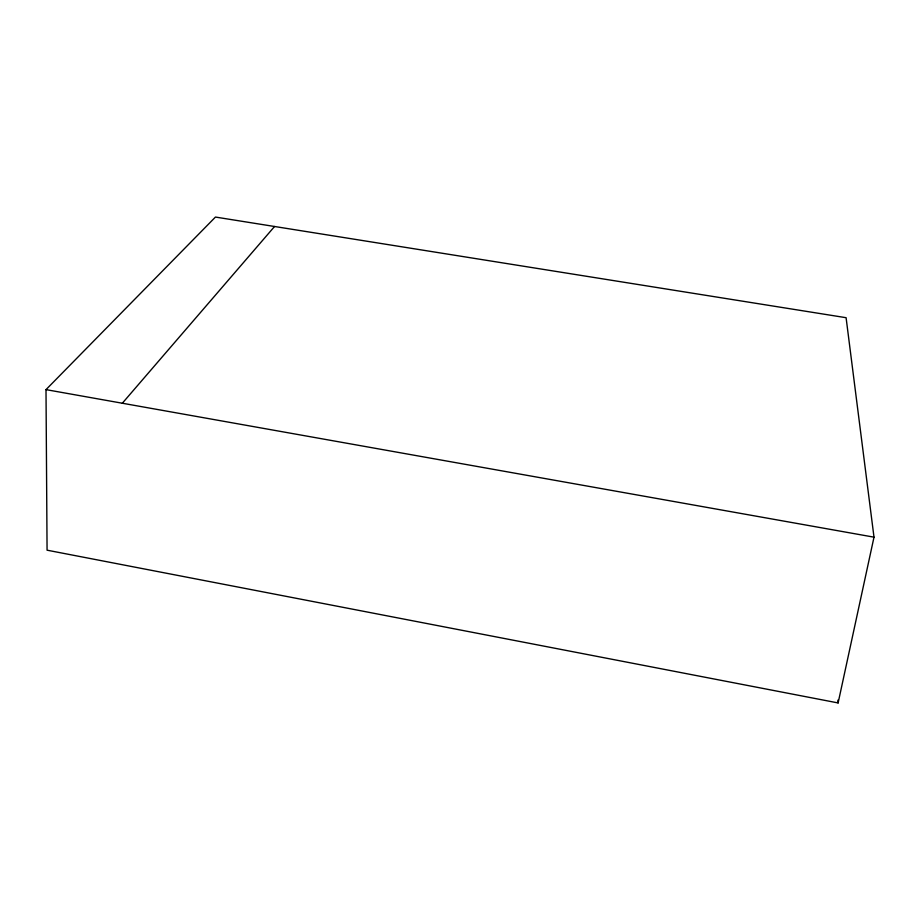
<?xml version="1.0" encoding="UTF-8"?>
<svg xmlns="http://www.w3.org/2000/svg" width="920" height="920" viewBox="0 0 920 920"><rect width="100%" height="100%" fill="white"/><g stroke="black" fill="none" stroke-linecap="round" stroke-linejoin="round"><path stroke-width="1.38" d="M838.12 702.938L874 537.165L846.089 317.699L215.452 217.062L46 389.631L47.069 550.183L838.12 702.938L837.913 700.108M122.325 403.236L274.551 226.492M46 389.631L874 537.165"/></g></svg>
